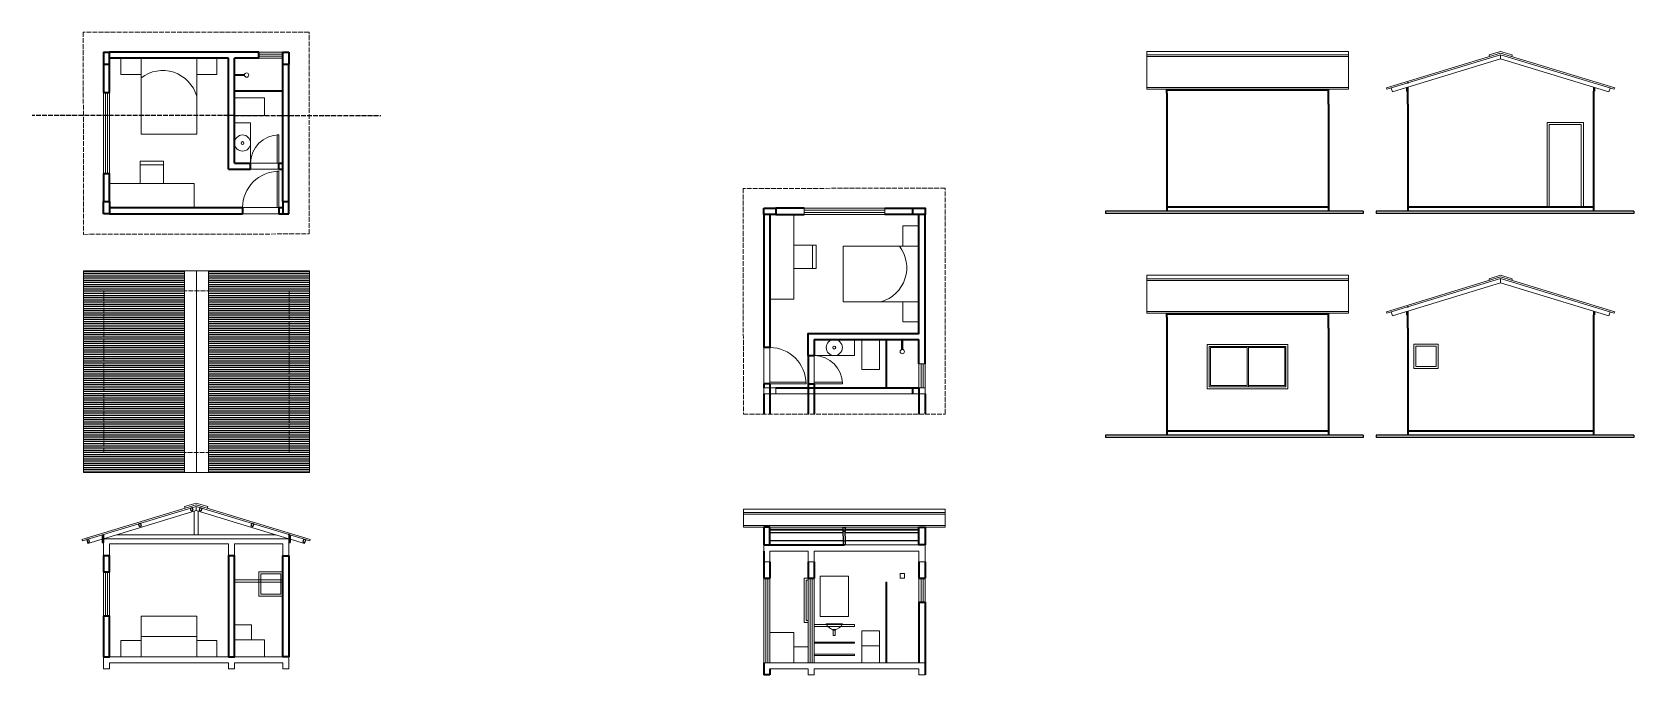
# Model space of a CAD drawing. Header units: millimetres. Extents: x 3666 to 7637, y 598 to 2191.
import ezdxf

# ---------------------------------------------------------------- set-up
doc = ezdxf.new("R2010")
doc.units = ezdxf.units.MM
doc.linetypes.add('ACAD_ISO02W100', pattern=[15, 12, -3])
for name, color, linetype, lineweight in [('alvenaria', 1, 'Continuous', 35), ('beiral', 6, 'ACAD_ISO02W100', 13), ('calçada', 253, 'Continuous', 25), ('cumieira', 90, 'Continuous', 13), ('equip_sanit', 21, 'Continuous', 13), ('estrutura', 2, 'Continuous', 35), ('estrutura telhada', 100, 'Continuous', 13), ('hachura', 7, 'Continuous', 25), ('janela', 130, 'Continuous', 18), ('laje', 20, 'Continuous', 13), ('mobiliario', 170, 'Continuous', 15), ('pentoril', 3, 'Continuous', 18), ('piso', 254, 'Continuous', 5), ('portas', 130, 'Continuous', 18), ('projeção casa', 170, 'ACAD_ISO02W100', 13), ('telha de fibrocimento', 241, 'Continuous', 13), ('telhado', 50, 'Continuous', 13), ('telhado em vista', 170, 'Continuous', 25), ('terça', 221, 'Continuous', 25)]:
    doc.layers.add(name, color=color, linetype=linetype, lineweight=lineweight)
doc.layers.add('linha de cort', color=7, linetype='ACAD_ISO02W100')

msp = doc.modelspace()

# ---------------------------------------------------------------- hatches: boundary and pattern name
at = {"layer": 'hachura'}
h = msp.add_hatch(dxfattribs=at)
h.set_pattern_fill('LINE', color=256, scale=1.7)
h.paths.add_polyline_path([(4043.8, 1599.3), (3793.8, 1599.3), (3793.8, 1099.3), (4043.8, 1099.3), (4043.8, 1149.3), (3843.8, 1149.3), (3843.8, 1549.3), (4043.8, 1549.3)])
h.paths.add_polyline_path([(4353.8, 1599.3), (4103.8, 1599.3), (4103.8, 1549.3), (4303.8, 1549.3), (4303.8, 1149.3), (4103.8, 1149.3), (4103.8, 1099.3), (4353.8, 1099.3)])
h.paths.add_polyline_path([(4043.8, 1549.3), (3843.8, 1549.3), (3843.8, 1149.3), (4043.8, 1149.3)], flags=17)
h.paths.add_polyline_path([(4303.8, 1549.3), (4103.8, 1549.3), (4103.8, 1149.3), (4303.8, 1149.3)], flags=17)

# ---------------------------------------------------------------- linework, layer by layer
at = {"layer": 'alvenaria'}
for p, q in [((3842.9, 2110.5), (3842.9, 2040.5)), ((4227.9, 2140.5), (3857.9, 2140.5)), ((4152.9, 2125.5), (3857.9, 2125.5)), ((3857.9, 2040.5), (3857.9, 2110.5)), ((4152.9, 1850.5), (4152.9, 2125.5)), ((4167.9, 1865.5), (4167.9, 2125.5)), ((4227.9, 2125.5), (4167.9, 2125.5)), ((4227.9, 2125.5), (4227.9, 2140.5)), ((4287.9, 2125.5), (4287.9, 2140.5)), ((4287.9, 1770.5), (4287.9, 2110.5)), ((4302.9, 1770.5), (4302.9, 2110.5)), ((3842.9, 2040.5), (3857.9, 2040.5)), ((6479.4, 2039), (6479.4, 2049.2)), ((6479.4, 2039), (6479.4, 1972)), ((6879.4, 2012), (6879.4, 2049.2)), ((7076.5, 2012), (7076.5, 2044.4)), ((7536.5, 2044.4), (7536.5, 1862)), ((6879.4, 2012), (6879.4, 1972)), ((6479.4, 1972), (6479.4, 1762)), ((6879.4, 1972), (6879.4, 1912)), ((6879.4, 1912), (6879.4, 1756.8)), ((3842.9, 1840.5), (3842.9, 1770.5)), ((3842.9, 1840.5), (3857.9, 1840.5)), ((3857.9, 1770.5), (3857.9, 1840.5)), ((4152.9, 1850.5), (4207.9, 1850.5)), ((4167.9, 1865.5), (4207.9, 1865.5)), ((4207.9, 1850.5), (4207.9, 1865.5)), ((4277.9, 1865.5), (4287.9, 1865.5)), ((4277.9, 1850.5), (4277.9, 1865.5)), ((4277.9, 1850.5), (4287.9, 1850.5)), ((3857.9, 1755.5), (4187.9, 1755.5)), ((4187.9, 1755.5), (4187.9, 1740.5)), ((4277.9, 1755.5), (4287.9, 1755.5)), ((4277.9, 1755.5), (4277.9, 1740.5)), ((5579.7, 1753.9), (5509.7, 1753.9)), ((6479.4, 1762), (6479.4, 1756.8)), ((6879.4, 1756.8), (6479.4, 1756.8)), ((6479.4, 1756.8), (6479.4, 1746.8)), ((6879.4, 1762), (6879.4, 1756.8)), ((6879.4, 1756.8), (6879.4, 1746.8)), ((7536.5, 1756.8), (7076.5, 1756.8)), ((3857.9, 1740.5), (4187.9, 1740.5)), ((4277.9, 1740.5), (4287.9, 1740.5)), ((5479.7, 1738.9), (5479.7, 1408.9)), ((5494.7, 1738.9), (5494.7, 1408.9)), ((5509.7, 1738.9), (5579.7, 1738.9)), ((5879.7, 1368.9), (5879.7, 1738.9)), ((6479.4, 1484.2), (6479.4, 1494.5)), ((6479.4, 1484.2), (6479.4, 1417.2)), ((6879.4, 1457.2), (6879.4, 1494.5)), ((7076.5, 1457.2), (7076.5, 1489.7)), ((7536.5, 1489.7), (7536.5, 1307.2)), ((6879.4, 1457.2), (6879.4, 1417.2)), ((5494.7, 1408.9), (5479.7, 1408.9)), ((5604.7, 1428.9), (5864.7, 1428.9)), ((5604.7, 1428.9), (5604.7, 1388.9)), ((5864.7, 1368.9), (5864.7, 1428.9)), ((6479.4, 1417.2), (6479.4, 1207.2)), ((6879.4, 1417.2), (6879.4, 1357.2)), ((5589.7, 1388.9), (5604.7, 1388.9)), ((5589.7, 1388.9), (5589.7, 1243.9)), ((6879.4, 1357.2), (6879.4, 1202.1)), ((5494.7, 1318.9), (5479.7, 1318.9)), ((5479.7, 1318.9), (5479.7, 1308.9)), ((5494.7, 1318.9), (5494.7, 1308.9)), ((5589.7, 1318.9), (5604.7, 1318.9)), ((5589.7, 1318.9), (5589.7, 1308.9)), ((5604.7, 1318.9), (5604.7, 1308.9)), ((5604.7, 1318.9), (5604.7, 1243.9)), ((5479.7, 1293.9), (5479.7, 1243.9)), ((5494.7, 1308.9), (5494.7, 1243.9)), ((5509.7, 1308.9), (5849.7, 1308.9)), ((5864.7, 1308.9), (5864.7, 1243.9)), ((5879.7, 1293.9), (5879.7, 1243.9)), ((6479.4, 1207.2), (6479.4, 1202.1)), ((6879.4, 1202.1), (6479.4, 1202.1)), ((6479.4, 1202.1), (6479.4, 1192.1)), ((6879.4, 1207.2), (6879.4, 1202.1)), ((6879.4, 1202.1), (6879.4, 1192.1)), ((7536.5, 1202.1), (7076.5, 1202.1)), ((5494.7, 964.3), (5479.7, 964.3)), ((5479.7, 964.3), (5479.7, 919.9)), ((5494.7, 919.9), (5494.7, 964.3)), ((5682.2, 954.3), (5677.2, 954.3)), ((5479.7, 919.9), (5494.7, 919.9)), ((5479.7, 919.9), (5679.7, 919.9)), ((5479.7, 904.9), (5479.7, 837.9)), ((5494.7, 877.9), (5494.7, 837.9)), ((5589.7, 877.9), (5589.7, 837.9)), ((5604.7, 877.9), (5604.7, 837.9)), ((5864.7, 877.9), (5864.7, 837.9)), ((5879.7, 877.9), (5879.7, 837.9)), ((5479.7, 837.9), (5494.7, 837.9)), ((5589.7, 837.9), (5604.7, 837.9)), ((5864.7, 837.9), (5879.7, 837.9)), ((5864.7, 777.9), (5864.7, 627.9)), ((5864.7, 777.9), (5879.7, 777.9)), ((5879.7, 777.9), (5879.7, 597.9)), ((5479.7, 627.9), (5479.7, 597.9)), ((5494.7, 597.9), (5479.7, 597.9)), ((5494.7, 612.9), (5494.7, 597.9))]:
    msp.add_line(p, q, dxfattribs=at)
for points in [[(7076.5, 2012), (7076.5, 1746.8)], [(7536.5, 1862), (7536.5, 1746.8)], [(5589.7, 1388.9), (5589.7, 1443.9), (5864.7, 1443.9), (5864.7, 1738.9)], [(7076.5, 1457.2), (7076.5, 1192.1)], [(7536.5, 1307.2), (7536.5, 1192.1)]]:
    msp.add_lwpolyline(points, dxfattribs=at)
for points in [[(5879.7, 919.9), (5864.7, 919.9), (5864.7, 964.3), (5879.7, 964.3)], [(3842.9, 853.1), (3857.9, 853.1), (3857.9, 893.1), (3842.9, 893.1)], [(4152.9, 643.1), (4167.9, 643.1), (4167.9, 893.1), (4152.9, 893.1)], [(4302.9, 643.1), (4287.9, 643.1), (4287.9, 893.1), (4302.9, 893.1)], [(3842.9, 643.1), (3857.9, 643.1), (3857.9, 743.1), (3842.9, 743.1)]]:
    msp.add_lwpolyline(points, close=True, dxfattribs=at)
at = {"layer": 'beiral'}
for points in [[(4352.9, 2190.5), (3792.9, 2190.5), (3793.8, 1689.4), (4352.9, 1690.4)], [(5929.7, 1243.9), (5929.7, 1803.9), (5428.6, 1803), (5429.6, 1243.9)]]:
    msp.add_lwpolyline(points, close=True, dxfattribs=at)
at = {"layer": 'calçada'}
for p, q in [((6965.9, 1746.8), (6326.9, 1746.8)), ((6326.9, 1746.8), (6326.9, 1740.8)), ((6965.9, 1740.8), (6326.9, 1740.8)), ((6965.9, 1746.8), (6965.9, 1740.8)), ((7637, 1746.8), (6998, 1746.8)), ((6998, 1746.8), (6998, 1740.8)), ((7637, 1740.8), (6998, 1740.8)), ((7637, 1746.8), (7637, 1740.8)), ((6965.9, 1192.1), (6326.9, 1192.1)), ((6326.9, 1192.1), (6326.9, 1186.1)), ((6965.9, 1192.1), (6965.9, 1186.1)), ((7637, 1192.1), (6998, 1192.1)), ((6998, 1192.1), (6998, 1186.1)), ((7637, 1192.1), (7637, 1186.1)), ((6965.9, 1186.1), (6326.9, 1186.1)), ((7637, 1186.1), (6998, 1186.1))]:
    msp.add_line(p, q, dxfattribs=at)
at = {"layer": 'cumieira'}
for p, q in [((6929.4, 2133.9), (6429.3, 2133.9)), ((6929.4, 2130.1), (6429.3, 2130.1)), ((4043.8, 1099.3), (4043.8, 1599.3)), ((4043.8, 1599.3), (4103.8, 1599.3)), ((4073.8, 1599.3), (4073.8, 1099.3)), ((4103.8, 1599.3), (4103.8, 1099.3)), ((6929.4, 1579.2), (6429.3, 1579.2)), ((6929.4, 1575.4), (6429.3, 1575.4)), ((4043.8, 1099.3), (4103.8, 1099.3)), ((5929.7, 999.9), (5429.6, 999.9)), ((5929.7, 996), (5429.6, 996))]:
    msp.add_line(p, q, dxfattribs=at)
at = {"layer": 'equip_sanit'}
for p, q in [((4192.6, 2085.5), (4167.9, 2085.5)), ((4192.4, 2084), (4167.9, 2084)), ((4192.6, 2082.5), (4167.9, 2082.5)), ((4287.9, 2045.5), (4167.9, 2045.5)), ((4287.9, 2043.5), (4167.9, 2043.5)), ((5782.7, 1308.9), (5782.7, 1428.9)), ((5784.7, 1308.9), (5784.7, 1428.9)), ((5821.7, 1404.2), (5821.7, 1428.9)), ((5823.2, 1404.4), (5823.2, 1428.9)), ((5824.7, 1404.2), (5824.7, 1428.9)), ((5619.7, 842.9), (5619.7, 742.9)), ((5619.7, 842.9), (5689.7, 842.9)), ((5689.7, 842.9), (5689.7, 742.9)), ((5817.7, 848.9), (5817.7, 837.9)), ((5817.7, 848.9), (5828.7, 848.9)), ((5817.7, 837.9), (5828.7, 837.9)), ((5828.7, 848.9), (5828.7, 837.9)), ((5782.7, 827.9), (5782.7, 627.9)), ((5782.7, 827.9), (5784.7, 827.9)), ((5784.7, 827.9), (5784.7, 627.9)), ((5604.7, 722.9), (5704.7, 722.9)), ((5604.7, 717.9), (5704.7, 717.9)), ((5619.7, 742.9), (5689.7, 742.9)), ((5634.7, 724.5), (5674.7, 724.5)), ((5704.7, 722.9), (5704.7, 717.9)), ((5604.7, 679.3), (5704.7, 679.3)), ((5604.7, 676.3), (5704.7, 676.3)), ((5651.4, 710.7), (5651.4, 708.8)), ((5652.2, 708.8), (5651.4, 708.8)), ((5651.4, 708.8), (5658, 708.8)), ((5652.2, 708.8), (5657.2, 708.8)), ((5652.2, 708.8), (5652.2, 695.4)), ((5652.2, 695.4), (5657.2, 695.4)), ((5654.7, 710.4), (5654.7, 710.4)), ((5657.2, 708.8), (5657.2, 695.4)), ((5658, 710.6), (5658, 708.8)), ((5704.7, 679.3), (5704.7, 676.3)), ((5722.6, 706.9), (5722.6, 627.9)), ((5766.7, 706.9), (5722.6, 706.9)), ((5766.7, 706.9), (5766.7, 627.9)), ((5604.7, 649.3), (5704.7, 649.3)), ((5604.7, 646.3), (5704.7, 646.3)), ((5704.7, 649.3), (5704.7, 646.3)), ((5766.7, 669.9), (5722.6, 669.9))]:
    msp.add_line(p, q, dxfattribs=at)
for points in [[(4241.9, 1983.5), (4241.9, 2027.6), (4167.9, 2027.6), (4167.9, 1983.5)], [(4167.9, 1865.5), (4207.9, 1865.5), (4207.9, 1965.5), (4167.9, 1965.5)], [(5604.7, 1428.9), (5604.7, 1388.9), (5704.7, 1388.9), (5704.7, 1428.9)], [(5722.6, 1354.9), (5766.7, 1354.9), (5766.7, 1428.9), (5722.6, 1428.9)], [(4167.9, 685.1), (4209.9, 685.1), (4209.9, 722.1), (4167.9, 722.1)], [(4167.9, 643.1), (4241.9, 643.1), (4241.9, 685.1), (4167.9, 685.1)]]:
    msp.add_lwpolyline(points, close=True, dxfattribs=at)
for centre, radius in [((4197.9, 2084), 5.5), ((4187.9, 1915.5), 20), ((4187.9, 1915.5), 3.58), ((5654.7, 1408.9), 20), ((5654.7, 1408.9), 3.58), ((5823.2, 1398.9), 5.5)]:
    msp.add_circle(centre, radius, dxfattribs=at)
msp.add_arc((5654.7, 731.6), 21.2, 199.6117, 340.3883, dxfattribs=at)
at = {"layer": 'estrutura'}
for p, q in [((3842.9, 2140.5), (3842.9, 2110.5)), ((3842.9, 2140.5), (3857.9, 2140.5)), ((3857.9, 2110.5), (3842.9, 2110.5)), ((3857.9, 2125.5), (3857.9, 2140.5)), ((3857.9, 2110.5), (3857.9, 2125.5)), ((4287.9, 2140.5), (4302.9, 2140.5)), ((4287.9, 2110.5), (4287.9, 2125.5)), ((4302.9, 2110.5), (4287.9, 2110.5)), ((4302.9, 2140.5), (4302.9, 2110.5)), ((3842.9, 1740.5), (3842.9, 1770.5)), ((3842.9, 1770.5), (3857.9, 1770.5)), ((3857.9, 1770.5), (3857.9, 1740.5)), ((4287.9, 1770.5), (4302.9, 1770.5)), ((4287.9, 1770.5), (4287.9, 1740.5)), ((4302.9, 1740.5), (4302.9, 1770.5)), ((5479.7, 1738.9), (5479.7, 1753.9)), ((5479.7, 1753.9), (5509.7, 1753.9)), ((5509.7, 1753.9), (5509.7, 1738.9)), ((5849.7, 1738.9), (5849.7, 1753.9)), ((3857.9, 1740.5), (3842.9, 1740.5)), ((4287.9, 1740.5), (4302.9, 1740.5)), ((5509.7, 1738.9), (5479.7, 1738.9))]:
    msp.add_line(p, q, dxfattribs=at)
for points in [[(5779.7, 1753.9), (5849.7, 1753.9), (5879.7, 1753.9), (5879.7, 1738.9), (5864.7, 1738.9), (5849.7, 1738.9), (5779.7, 1738.9)], [(5849.7, 1293.9), (5849.7, 1308.9), (5864.7, 1308.9)]]:
    msp.add_lwpolyline(points, dxfattribs=at)
at = {"layer": 'estrutura telhada'}
for p, q in [((7306.5, 2134.3), (7024.7, 2048.7)), ((7306.5, 2123.8), (7076.5, 2054)), ((7306.5, 2123.8), (7076.5, 2054)), ((7588.3, 2048.7), (7306.5, 2134.3)), ((7306.5, 2123.8), (7306.5, 2134.3)), ((7306.5, 2123.8), (7536.5, 2054)), ((7306.5, 2123.8), (7536.5, 2054)), ((7038.3, 2042.4), (7035.4, 2051.9)), ((7073.5, 2053), (7038.3, 2042.4)), ((7073.5, 2053), (7038.3, 2042.4)), ((7073.5, 2053), (7076.5, 2054)), ((7536.5, 2054), (7539.5, 2053)), ((7539.5, 2053), (7574.7, 2042.4)), ((7539.5, 2053), (7574.7, 2042.4)), ((7574.7, 2042.4), (7577.6, 2051.9)), ((7306.5, 1579.6), (7024.7, 1494)), ((7306.5, 1569.1), (7076.5, 1499.2)), ((7306.5, 1569.1), (7076.5, 1499.2)), ((7588.3, 1494), (7306.5, 1579.6)), ((7306.5, 1569.1), (7306.5, 1579.6)), ((7306.5, 1569.1), (7536.5, 1499.2)), ((7306.5, 1569.1), (7536.5, 1499.2)), ((7038.3, 1487.6), (7035.4, 1497.2)), ((7073.5, 1498.3), (7038.3, 1487.6)), ((7073.5, 1498.3), (7038.3, 1487.6)), ((7073.5, 1498.3), (7076.5, 1499.2)), ((7536.5, 1499.2), (7539.5, 1498.3)), ((7539.5, 1498.3), (7574.7, 1487.6)), ((7539.5, 1498.3), (7574.7, 1487.6)), ((7574.7, 1487.6), (7577.6, 1497.2)), ((3791, 929.8), (4072.9, 1015.5)), ((4072.9, 1005), (3842.9, 935.1)), ((4072.9, 1005), (3842.9, 935.1)), ((4072.9, 1015.5), (4354.7, 929.8)), ((4072.9, 1005), (4072.9, 1015.5)), ((4072.9, 1005), (4302.9, 935.1)), ((4072.9, 1005), (4302.9, 935.1)), ((3804.7, 923.5), (3801.8, 933.1)), ((3839.9, 934.2), (3804.7, 923.5)), ((3839.9, 934.2), (3804.7, 923.5)), ((3875.8, 945.1), (4269.9, 945.1)), ((4305.9, 934.2), (4341.1, 923.5)), ((4305.9, 934.2), (4341.1, 923.5)), ((4341.1, 923.5), (4344, 933.1))]:
    msp.add_line(p, q, dxfattribs=at)
at = {"layer": 'janela'}
for p, q in [((4227.9, 2135.5), (4287.9, 2135.5)), ((4227.9, 2130.5), (4287.9, 2130.5)), ((3847.9, 2040.5), (3847.9, 1840.5)), ((3852.9, 2040.5), (3852.9, 1840.5)), ((5779.7, 1748.9), (5579.7, 1748.9)), ((5779.7, 1743.9), (5579.7, 1743.9)), ((6579.4, 1306.7), (6579.4, 1416.7)), ((6779.4, 1416.7), (6579.4, 1416.7)), ((6774.4, 1411.7), (6584.4, 1411.7)), ((6584.4, 1311.7), (6584.4, 1411.7)), ((6587.4, 1314.7), (6587.4, 1408.7)), ((6678.4, 1408.7), (6587.4, 1408.7)), ((6678.4, 1314.7), (6678.4, 1408.7)), ((6678.4, 1408.7), (6678.4, 1314.7)), ((6681.4, 1408.7), (6681.4, 1411.7)), ((6771.4, 1408.7), (6681.4, 1408.7)), ((6681.4, 1314.7), (6681.4, 1408.7)), ((6771.4, 1314.7), (6771.4, 1408.7)), ((6774.4, 1311.7), (6774.4, 1411.7)), ((6779.4, 1306.7), (6779.4, 1416.7)), ((7091.5, 1397.2), (7091.5, 1357.2)), ((5869.7, 1368.9), (5869.7, 1308.9)), ((5874.7, 1368.9), (5874.7, 1308.9)), ((6774.4, 1311.7), (6584.4, 1311.7)), ((6678.4, 1314.7), (6587.4, 1314.7)), ((6771.4, 1314.7), (6681.4, 1314.7)), ((6681.4, 1314.7), (6681.4, 1311.7)), ((6779.4, 1306.7), (6579.4, 1306.7)), ((3857.9, 853.1), (3842.9, 853.1)), ((3842.9, 853.1), (3842.9, 743.1)), ((3847.9, 853.1), (3847.9, 743.1)), ((3852.9, 743.1), (3852.9, 853.1)), ((3857.9, 743.1), (3857.9, 853.1)), ((5579.7, 837.9), (5579.7, 727.9)), ((5604.7, 837.9), (5579.7, 837.9)), ((5879.7, 837.9), (5864.7, 837.9)), ((5864.7, 837.9), (5864.7, 777.9)), ((5869.7, 837.9), (5869.7, 777.9)), ((5874.7, 837.9), (5874.7, 777.9)), ((5879.7, 837.9), (5879.7, 777.9)), ((4167.9, 643.1), (4167.9, 833.1)), ((4167.9, 833.1), (4287.9, 833.1)), ((4167.9, 828.1), (4287.9, 828.1)), ((4287.9, 833.1), (4287.9, 643.1)), ((5584.7, 832.9), (5584.7, 732.9)), ((5589.7, 832.9), (5584.7, 832.9)), ((5879.7, 777.9), (5864.7, 777.9)), ((3842.9, 743.1), (3857.9, 743.1)), ((5589.7, 727.9), (5579.7, 727.9)), ((5589.7, 732.9), (5584.7, 732.9)), ((4287.9, 643.1), (4167.9, 643.1))]:
    msp.add_line(p, q, dxfattribs=at)
for points in [[(7091.5, 1417.2), (7151.5, 1417.2), (7151.5, 1357.2), (7091.5, 1357.2)], [(7096.5, 1412.2), (7146.5, 1412.2), (7146.5, 1362.2), (7096.5, 1362.2)], [(4287.9, 853.1), (4227.9, 853.1), (4227.9, 793.1), (4287.9, 793.1)], [(4282.9, 848.1), (4232.9, 848.1), (4232.9, 798.1), (4282.9, 798.1)]]:
    msp.add_lwpolyline(points, close=True, dxfattribs=at)
at = {"layer": 'laje'}
for p, q in [((7076.5, 2054), (7076.5, 2044.4)), ((7536.5, 2044.4), (7536.5, 2054)), ((7076.5, 1499.2), (7076.5, 1489.7)), ((7536.5, 1489.7), (7536.5, 1499.2)), ((4067.9, 1003.5), (4067.9, 945.1)), ((4077.9, 1003.5), (4077.9, 945.1)), ((3842.9, 923.1), (3842.9, 935.1)), ((3842.9, 935.1), (4302.9, 935.1)), ((3842.9, 893.1), (3842.9, 923.1)), ((4152.9, 923.1), (3857.9, 923.1)), ((3857.9, 923.1), (3857.9, 893.1)), ((4152.9, 893.1), (4152.9, 923.1)), ((4287.9, 923.1), (4167.9, 923.1)), ((4167.9, 923.1), (4167.9, 893.1)), ((4287.9, 893.1), (4287.9, 923.1)), ((4302.9, 935.1), (4302.9, 923.1)), ((4302.9, 923.1), (4302.9, 893.1)), ((5479.7, 904.9), (5479.7, 919.9)), ((5479.7, 919.9), (5494.7, 919.9)), ((5494.7, 919.9), (5879.7, 919.9)), ((5879.7, 877.9), (5879.7, 919.9)), ((3857.9, 893.1), (3842.9, 893.1)), ((4167.9, 893.1), (4152.9, 893.1)), ((4302.9, 893.1), (4287.9, 893.1)), ((5479.7, 904.9), (5479.7, 877.9)), ((5479.7, 877.9), (5494.7, 877.9)), ((5494.7, 877.9), (5494.7, 904.9)), ((5494.7, 904.9), (5589.7, 904.9)), ((5589.7, 877.9), (5589.7, 904.9)), ((5589.7, 877.9), (5604.7, 877.9)), ((5604.7, 877.9), (5604.7, 904.9)), ((5604.7, 904.9), (5864.7, 904.9)), ((5864.7, 877.9), (5864.7, 904.9)), ((5864.7, 877.9), (5879.7, 877.9))]:
    msp.add_line(p, q, dxfattribs=at)
at = {"layer": 'linha de cort'}
for q in [(3666.1, 1983.5), (4530.4, 1983.5)]:
    msp.add_line((4167.9, 1983.5), q, dxfattribs=at)
at = {"layer": 'mobiliario'}
for p, q in [((5494.7, 702.9), (5554.7, 702.9)), ((5554.7, 702.9), (5554.7, 627.9)), ((5554.7, 667.9), (5589.7, 667.9))]:
    msp.add_line(p, q, dxfattribs=at)
for points in [[(3936.4, 2125.5), (3886.4, 2125.5), (3886.4, 2085.5), (3936.4, 2085.5)], [(4074.4, 2125.5), (3936.4, 2125.5), (3936.4, 1937.5), (4074.4, 1937.5)], [(4124.4, 2125.5), (4074.4, 2125.5), (4074.4, 2085.5), (4124.4, 2085.5)], [(3933.9, 1815.5), (3991.9, 1815.5), (3991.9, 1870.5), (3933.9, 1870.5)], [(3933.9, 1870.5), (3991.9, 1870.5), (3991.9, 1861.5), (3933.9, 1861.5)], [(3857.9, 1755.5), (4067.9, 1755.5), (4067.9, 1815.5), (3857.9, 1815.5)], [(5494.7, 1738.9), (5494.7, 1528.9), (5554.7, 1528.9), (5554.7, 1738.9)], [(5864.7, 1660.4), (5864.7, 1710.4), (5824.7, 1710.4), (5824.7, 1660.4)], [(5554.7, 1662.9), (5554.7, 1604.9), (5609.7, 1604.9), (5609.7, 1662.9)], [(5609.7, 1662.9), (5609.7, 1604.9), (5600.7, 1604.9), (5600.7, 1662.9)], [(5864.7, 1522.4), (5864.7, 1660.4), (5676.7, 1660.4), (5676.7, 1522.4)], [(5864.7, 1472.4), (5864.7, 1522.4), (5824.7, 1522.4), (5824.7, 1472.4)], [(3936.4, 693.1), (4074.4, 693.1), (4074.4, 743.1), (3936.4, 743.1)], [(3886.4, 643.1), (3936.4, 643.1), (3936.4, 683.1), (3886.4, 683.1)], [(3936.4, 643.1), (4074.4, 643.1), (4074.4, 693.1), (3936.4, 693.1)], [(4074.4, 643.1), (4124.4, 643.1), (4124.4, 683.1), (4074.4, 683.1)]]:
    msp.add_lwpolyline(points, close=True, dxfattribs=at)
for centre, start, end in [((3989.8, 2007.3), 15.9535, 127.4313), ((5746.5, 1606.9), 285.9535, 37.4313)]:
    msp.add_arc(centre, 87.9, start, end, dxfattribs=at)
for p in [(4124.4, 2125.5), (5864.7, 1472.4)]:
    msp.add_point(p, dxfattribs=at)
at = {"layer": 'pentoril'}
for p, q in [((4227.9, 2140.5), (4287.9, 2140.5)), ((4227.9, 2125.5), (4287.9, 2125.5)), ((3842.9, 2040.5), (3842.9, 1840.5)), ((3857.9, 2040.5), (3857.9, 1840.5))]:
    msp.add_line(p, q, dxfattribs=at)
msp.add_lwpolyline([(5579.7, 1753.9), (5779.7, 1753.9), (5779.7, 1738.9), (5579.7, 1738.9)], close=True, dxfattribs=at)
msp.add_lwpolyline([(5509.7, 1293.9), (5509.7, 1308.9), (5479.7, 1308.9), (5479.7, 1293.9), (5509.7, 1293.9), (5849.7, 1293.9), (5879.7, 1293.9), (5879.7, 1308.9), (5879.7, 1368.9), (5864.7, 1368.9), (5864.7, 1308.9), (5879.7, 1308.9)], dxfattribs=at)
at = {"layer": 'piso'}
for p, q in [((4207.9, 1865.5), (4277.9, 1865.5)), ((4207.9, 1850.5), (4277.9, 1850.5)), ((4187.9, 1755.5), (4277.9, 1755.5)), ((4187.9, 1740.5), (4277.9, 1740.5)), ((5479.7, 1408.9), (5479.7, 1318.9)), ((5494.7, 1408.9), (5494.7, 1318.9)), ((5589.7, 1388.9), (5589.7, 1318.9)), ((5604.7, 1388.9), (5604.7, 1318.9)), ((5479.7, 597.9), (5479.7, 627.9)), ((5479.7, 627.9), (5494.7, 627.9)), ((5494.7, 597.9), (5479.7, 597.9)), ((5494.7, 627.9), (5589.7, 627.9)), ((5494.7, 627.9), (5879.7, 627.9)), ((5589.7, 612.9), (5494.7, 612.9)), ((5494.7, 612.9), (5494.7, 597.9)), ((5589.7, 597.9), (5589.7, 612.9)), ((5604.7, 597.9), (5589.7, 597.9)), ((5864.7, 612.9), (5604.7, 612.9)), ((5604.7, 612.9), (5604.7, 597.9)), ((5864.7, 597.9), (5864.7, 612.9)), ((5879.7, 597.9), (5864.7, 597.9)), ((5879.7, 627.9), (5879.7, 597.9))]:
    msp.add_line(p, q, dxfattribs=at)
for points in [[(4302.9, 628.1), (4302.9, 643.1), (3842.9, 643.1), (3842.9, 628.1)], [(3857.9, 628.1), (3857.9, 613.1), (3842.9, 613.1), (3842.9, 628.1)], [(3857.9, 628.1), (4152.9, 628.1)], [(4167.9, 628.1), (4167.9, 613.1), (4152.9, 613.1), (4152.9, 628.1)], [(4167.9, 628.1), (4287.9, 628.1)], [(4287.9, 628.1), (4287.9, 613.1), (4302.9, 613.1), (4302.9, 628.1)]]:
    msp.add_lwpolyline(points, dxfattribs=at)
at = {"layer": 'portas'}
for p, q in [((7421.5, 1966.8), (7421.5, 1756.8)), ((7511.5, 1966.8), (7421.5, 1966.8)), ((7506.5, 1961.8), (7426.5, 1961.8)), ((7426.5, 1961.8), (7426.5, 1756.8)), ((7506.5, 1961.8), (7506.5, 1756.8)), ((7511.5, 1966.8), (7511.5, 1756.8)), ((5479.7, 837.9), (5479.7, 627.9)), ((5484.7, 837.9), (5484.7, 627.9)), ((5489.7, 837.9), (5489.7, 627.9)), ((5494.7, 837.9), (5494.7, 627.9)), ((5589.7, 837.9), (5589.7, 627.9)), ((5594.7, 837.9), (5594.7, 627.9)), ((5599.7, 837.9), (5599.7, 627.9)), ((5604.7, 837.9), (5604.7, 627.9))]:
    msp.add_line(p, q, dxfattribs=at)
for points in [[(4277.9, 1865.5), (4273.9, 1865.5), (4273.9, 1935.5), (4277.9, 1935.5)], [(4277.9, 1755.5), (4273.9, 1755.5), (4273.9, 1845.5), (4277.9, 1845.5)], [(5494.7, 1318.9), (5494.7, 1322.9), (5584.7, 1322.9), (5584.7, 1318.9)], [(5604.7, 1318.9), (5604.7, 1322.9), (5674.7, 1322.9), (5674.7, 1318.9)]]:
    msp.add_lwpolyline(points, close=True, dxfattribs=at)
for centre, radius, start, end in [((4277.9, 1865.5), 70, 90, 180), ((4277.9, 1755.5), 90, 90, 180), ((5494.7, 1318.9), 90, 0, 90), ((5604.7, 1318.9), 70, 0, 90)]:
    msp.add_arc(centre, radius, start, end, dxfattribs=at)
at = {"layer": 'projeção casa'}
msp.add_lwpolyline([(3843.8, 1549.3), (4303.8, 1549.3), (4303.8, 1149.3), (3843.8, 1149.3)], close=True, dxfattribs=at)
at = {"layer": 'telha de fibrocimento'}
for p, q in [((6429.3, 2102.3), (6429.3, 2098.3)), ((6429.3, 2053.2), (6929.4, 2053.2)), ((6429.3, 2049.2), (6929.4, 2049.2)), ((6429.3, 1547.6), (6429.3, 1543.6)), ((6429.3, 1498.5), (6929.4, 1498.5)), ((6429.3, 1494.5), (6929.4, 1494.5)), ((5929.7, 968.3), (5429.6, 968.3)), ((5429.6, 968.3), (5429.6, 964.3)), ((5929.7, 964.3), (5429.6, 964.3)), ((5929.7, 968.3), (5929.7, 964.3))]:
    msp.add_line(p, q, dxfattribs=at)
at = {"layer": 'telhado'}
for p, q in [((6429.3, 2142.6), (6429.3, 2102.3)), ((6429.3, 2142.6), (6429.3, 2049.2)), ((6929.4, 2142.6), (6429.3, 2142.6)), ((6929.4, 2142.6), (6929.4, 2102.3)), ((7306.5, 2138.5), (7023.5, 2052.5)), ((7306.5, 2142.6), (7277.8, 2133.9)), ((7306.5, 2142.6), (7277.8, 2133.9)), ((7277.8, 2133.9), (7279, 2130.1)), ((7335.2, 2133.9), (7306.5, 2142.6)), ((7306.5, 2142.6), (7335.2, 2133.9)), ((7589.5, 2052.5), (7306.5, 2138.5)), ((7335.2, 2133.9), (7334.1, 2130.1)), ((6429.3, 2102.3), (6429.3, 2049.2)), ((6929.4, 2102.3), (6929.4, 2098.3)), ((6929.4, 2098.3), (6929.4, 2049.2)), ((7024.7, 2048.7), (7023.5, 2052.5)), ((7589.5, 2052.5), (7588.3, 2048.7)), ((3793.8, 1599.3), (4043.8, 1599.3)), ((3793.8, 1099.3), (3793.8, 1599.3)), ((4043.8, 1599.3), (4103.8, 1599.3)), ((4103.8, 1599.3), (4353.8, 1599.3)), ((4353.8, 1599.3), (4353.8, 1099.3)), ((6429.3, 1587.9), (6429.3, 1547.6)), ((6929.4, 1587.9), (6429.3, 1587.9)), ((6429.3, 1587.9), (6429.3, 1494.5)), ((6929.4, 1587.9), (6929.4, 1547.6)), ((7306.5, 1583.8), (7023.5, 1497.8)), ((7306.5, 1587.9), (7277.8, 1579.2)), ((7306.5, 1587.9), (7277.8, 1579.2)), ((7277.8, 1579.2), (7279, 1575.4)), ((7335.2, 1579.2), (7306.5, 1587.9)), ((7306.5, 1587.9), (7335.2, 1579.2)), ((7589.5, 1497.8), (7306.5, 1583.8)), ((7335.2, 1579.2), (7334.1, 1575.4)), ((6429.3, 1547.6), (6429.3, 1494.5)), ((6929.4, 1547.6), (6929.4, 1543.6)), ((6929.4, 1543.6), (6929.4, 1494.5)), ((7024.7, 1494), (7023.5, 1497.8)), ((7589.5, 1497.8), (7588.3, 1494)), ((4043.8, 1099.3), (3793.8, 1099.3)), ((4043.8, 1099.3), (4103.8, 1099.3)), ((4353.8, 1099.3), (4103.8, 1099.3)), ((3789.9, 933.7), (4072.9, 1019.6)), ((4072.9, 1023.8), (4044.2, 1015.1)), ((4044.2, 1015.1), (4072.9, 1023.8)), ((4044.2, 1015.1), (4045.3, 1011.3)), ((4072.9, 1023.8), (4101.6, 1015.1)), ((4072.9, 1023.8), (4101.6, 1015.1)), ((4072.9, 1019.6), (4355.8, 933.7)), ((4101.6, 1015.1), (4100.4, 1011.3)), ((5429.6, 1008.6), (5429.6, 968.3)), ((5929.7, 1008.6), (5429.6, 1008.6)), ((5929.7, 1008.6), (5929.7, 968.3)), ((3789.9, 933.7), (3791, 929.8)), ((4354.7, 929.8), (4355.8, 933.7))]:
    msp.add_line(p, q, dxfattribs=at)
at = {"layer": 'telhado em vista'}
for p, q in [((5677.1, 958.3), (5494.7, 958.3)), ((5677.2, 956.9), (5494.7, 956.9)), ((5864.7, 958.3), (5682.1, 958.3)), ((5864.7, 956.9), (5682.1, 956.9)), ((5677.2, 950.2), (5494.7, 950.2)), ((5677.2, 930.3), (5494.7, 930.3)), ((5864.7, 950.2), (5682.2, 950.2)), ((5864.7, 930.3), (5682.2, 930.3))]:
    msp.add_line(p, q, dxfattribs=at)
at = {"layer": 'terça'}
for p, q in [((6879.4, 2045.6), (6479.4, 2045.6)), ((7073.5, 2053), (7073.5, 2044.4)), ((7076.5, 2044.4), (7073.5, 2044.4)), ((7076.5, 2054), (7076.5, 2044.4)), ((7536.5, 2054), (7536.5, 2044.4)), ((7539.5, 2044.4), (7536.5, 2044.4)), ((7539.5, 2053), (7539.5, 2044.4)), ((6879.4, 1490.9), (6479.4, 1490.9)), ((7073.5, 1498.3), (7073.5, 1489.7)), ((7076.5, 1489.7), (7073.5, 1489.7)), ((7076.5, 1499.2), (7076.5, 1489.7)), ((7536.5, 1499.2), (7536.5, 1489.7)), ((7539.5, 1489.7), (7536.5, 1489.7)), ((7539.5, 1498.3), (7539.5, 1489.7)), ((4058.6, 1011.1), (4063.3, 1012.6)), ((4060.6, 1004.4), (4058.6, 1011.1)), ((4060.6, 1004.4), (4065.4, 1005.9)), ((4065.4, 1005.9), (4063.3, 1012.6)), ((4082.4, 1012.6), (4080.4, 1005.9)), ((4080.4, 1005.9), (4085.1, 1004.4)), ((4082.4, 1012.6), (4087.2, 1011.1)), ((4087.2, 1011.1), (4085.1, 1004.4)), ((3930.2, 972.1), (3934.9, 973.6)), ((3932.2, 965.4), (3930.2, 972.1)), ((3932.2, 965.4), (3937, 966.9)), ((3937, 966.9), (3934.9, 973.6)), ((4210.8, 973.6), (4208.8, 966.9)), ((4208.8, 966.9), (4213.5, 965.4)), ((4210.8, 973.6), (4215.6, 972.1)), ((4215.6, 972.1), (4213.5, 965.4)), ((5677.2, 919.9), (5677.1, 964.3)), ((5677.1, 964.3), (5682.1, 964.3)), ((5677.2, 954.3), (5677.1, 964.3)), ((5682.1, 954.3), (5677.2, 954.3)), ((5682.2, 919.9), (5682.1, 964.3)), ((5682.1, 964.3), (5682.1, 958.3)), ((5682.1, 958.3), (5682.1, 954.3)), ((3806.5, 934.6), (3801.8, 933.1)), ((3801.8, 933.1), (3803.8, 926.4)), ((3803.8, 926.4), (3808.6, 927.9)), ((3808.6, 927.9), (3806.5, 934.6)), ((3839.9, 944.7), (3839.9, 925.6)), ((3839.9, 925.6), (3842.9, 925.6)), ((3842.9, 945.6), (3842.9, 925.6)), ((4302.9, 945.6), (4302.9, 925.6)), ((4302.9, 925.6), (4305.9, 925.6)), ((4305.9, 944.7), (4305.9, 925.6)), ((4339.2, 934.6), (4337.1, 927.9)), ((4337.1, 927.9), (4341.9, 926.4)), ((4339.2, 934.6), (4344, 933.1)), ((4344, 933.1), (4341.9, 926.4)), ((5677.2, 929.9), (5682.2, 929.9))]:
    msp.add_line(p, q, dxfattribs=at)
for p in [(7076.5, 2064.4), (7076.5, 1509.7), (4302.9, 945.6)]:
    msp.add_point(p, dxfattribs=at)

doc.saveas('drawing.dxf')
